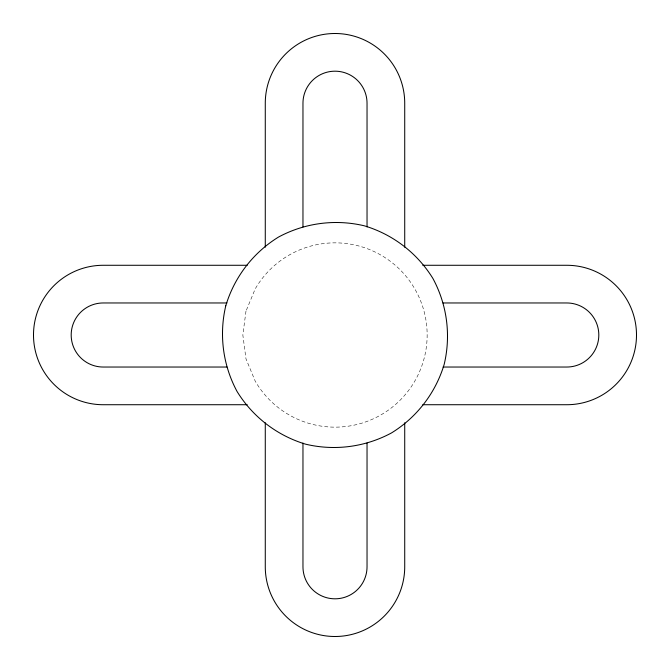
<?xml version="1.0" encoding="UTF-8"?>
<svg xmlns="http://www.w3.org/2000/svg" width="670" height="670" viewBox="0 0 670 670"><rect width="100%" height="100%" fill="white"/><g stroke="black" fill="none" stroke-linecap="round" stroke-linejoin="round"><path stroke-width="0.5" stroke-dasharray="3.35 2.51" d="M245.982 311.148L242.841 335L245.982 358.852L255.195 381.079A92.159 92.159 0 0 0 394.236 405.593A92.159 92.159 0 0 0 394.236 264.407A92.159 92.159 0 0 0 255.195 288.921L245.982 311.148"/><path stroke-width="1" d="M247.205 265.278L103.222 265.278A69.722 69.722 0 0 0 33.5 335A69.722 69.722 0 0 0 103.222 404.722L247.205 404.722M422.795 265.278L566.778 265.278A69.722 69.722 0 0 1 636.5 335A69.722 69.722 0 0 1 566.778 404.722L422.795 404.722M226.937 302.966L103.222 302.966A32.034 32.034 0 0 0 71.188 335A32.034 32.034 0 0 0 103.222 367.034L226.937 367.034M443.063 302.966L566.778 302.966A32.034 32.034 0 0 1 598.812 335A32.034 32.034 0 0 1 566.778 367.034L443.063 367.034M404.722 247.205L404.722 103.222A69.722 69.722 0 0 0 335 33.5A69.722 69.722 0 0 0 265.278 103.222L265.278 247.205M404.722 422.795L404.722 566.778A69.722 69.722 0 0 1 335 636.5A69.722 69.722 0 0 1 265.278 566.778L265.278 422.795M367.034 226.937L367.034 103.222A32.034 32.034 0 0 0 335 71.188A32.034 32.034 0 0 0 302.966 103.222L302.966 226.937M367.034 443.063L367.034 566.778A32.034 32.034 0 0 1 335 598.812A32.034 32.034 0 0 1 302.966 566.778L302.966 443.063M225.79 305.738C218.906 334.774 222.917 365.267 237.088 391.531C252.749 416.933 277.146 435.659 305.738 444.21C334.774 451.094 365.267 447.083 391.531 432.912C416.933 417.251 435.659 392.854 444.21 364.262C451.094 335.226 447.083 304.733 432.912 278.469C417.251 253.067 392.854 234.341 364.262 225.79C335.226 218.906 304.733 222.917 278.469 237.088C253.067 252.749 234.341 277.146 225.79 305.738"/></g></svg>
